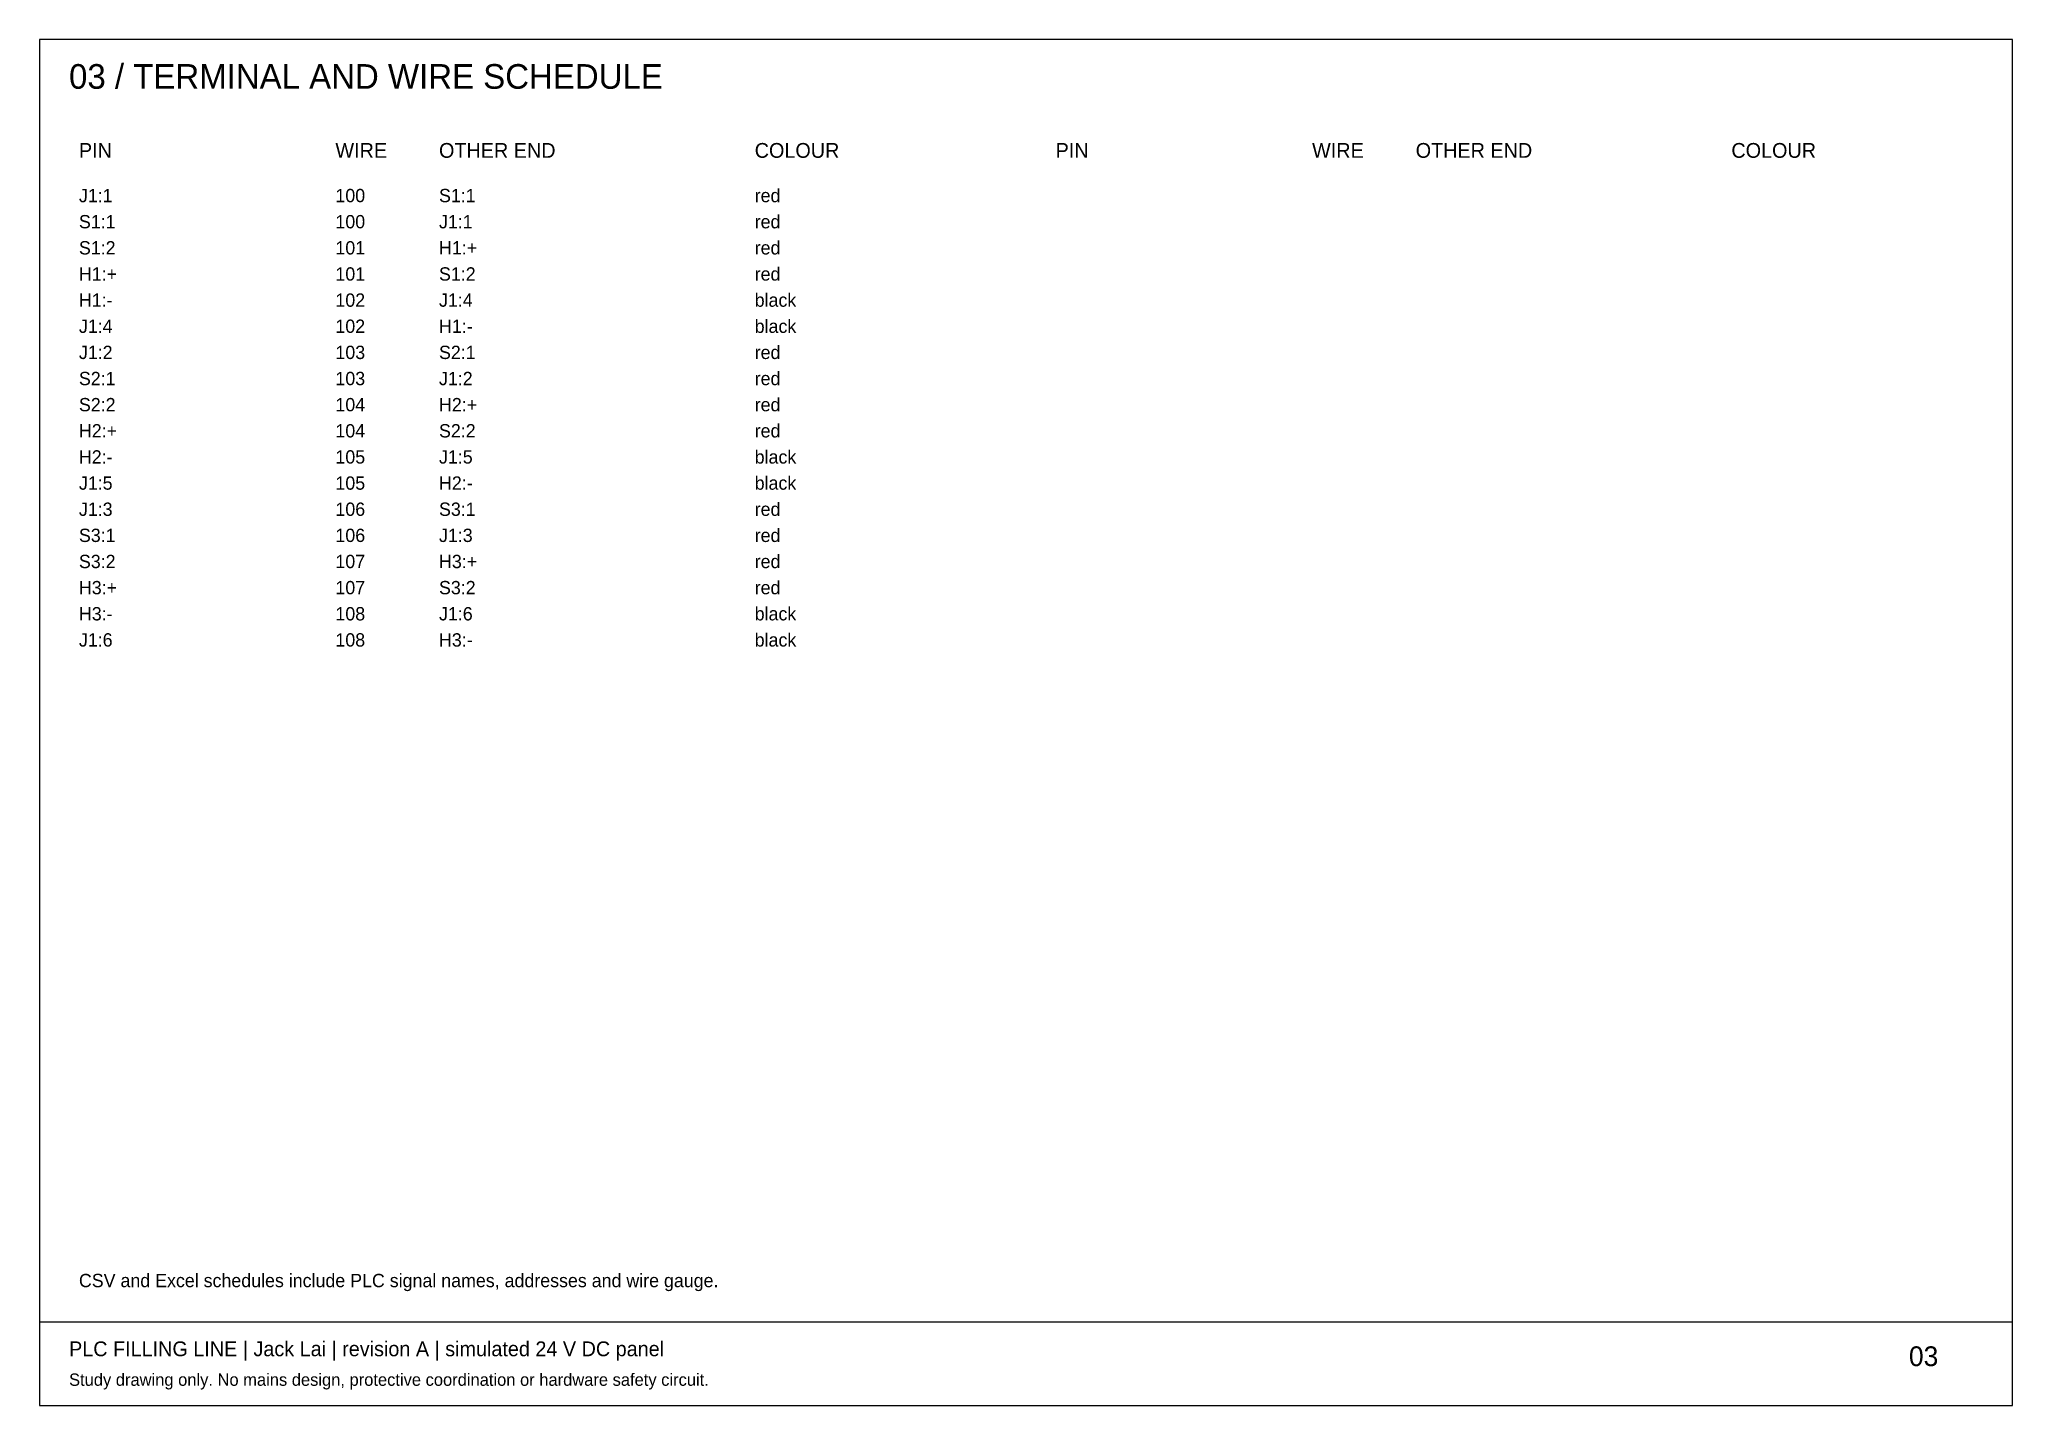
# Paper-space layout 'Terminals' of a CAD drawing. Header units: millimetres. Extents: x 10 to 410, y 10 to 287.
import ezdxf

# ---------------------------------------------------------------- set-up
doc = ezdxf.new("R2010")
doc.units = ezdxf.units.MM

psp = doc.layouts.new('Terminals')

# ---------------------------------------------------------------- linework, layer by layer
psp.add_line((10, 27), (410, 27))
psp.add_lwpolyline([(10, 10), (410, 10), (410, 287), (10, 287)], close=True)

# ---------------------------------------------------------------- texts
for s, height, p in [('03 / TERMINAL AND WIRE SCHEDULE', 5, (16, 277)), ('PIN', 3, (18, 263)), ('WIRE', 3, (70, 263)), ('OTHER END', 3, (91, 263)), ('COLOUR', 3, (155, 263)), ('PIN', 3, (216, 263)), ('WIRE', 3, (268, 263)), ('OTHER END', 3, (289, 263)), ('COLOUR', 3, (353, 263)), ('J1:1', 2.7, (18, 254)), ('100', 2.7, (70, 254)), ('S1:1', 2.7, (91, 254)), ('red', 2.7, (155, 254)), ('S1:1', 2.7, (18, 248.7)), ('100', 2.7, (70, 248.7)), ('J1:1', 2.7, (91, 248.7)), ('red', 2.7, (155, 248.7)), ('S1:2', 2.7, (18, 243.4)), ('101', 2.7, (70, 243.4)), ('H1:+', 2.7, (91, 243.4)), ('red', 2.7, (155, 243.4)), ('H1:+', 2.7, (18, 238.1)), ('101', 2.7, (70, 238.1)), ('S1:2', 2.7, (91, 238.1)), ('red', 2.7, (155, 238.1)), ('H1:-', 2.7, (18, 232.8)), ('102', 2.7, (70, 232.8)), ('J1:4', 2.7, (91, 232.8)), ('black', 2.7, (155, 232.8)), ('J1:4', 2.7, (18, 227.5)), ('102', 2.7, (70, 227.5)), ('H1:-', 2.7, (91, 227.5)), ('black', 2.7, (155, 227.5)), ('J1:2', 2.7, (18, 222.2)), ('103', 2.7, (70, 222.2)), ('S2:1', 2.7, (91, 222.2)), ('red', 2.7, (155, 222.2)), ('S2:1', 2.7, (18, 216.9)), ('103', 2.7, (70, 216.9)), ('J1:2', 2.7, (91, 216.9)), ('red', 2.7, (155, 216.9)), ('S2:2', 2.7, (18, 211.6)), ('104', 2.7, (70, 211.6)), ('H2:+', 2.7, (91, 211.6)), ('red', 2.7, (155, 211.6)), ('H2:+', 2.7, (18, 206.3)), ('104', 2.7, (70, 206.3)), ('S2:2', 2.7, (91, 206.3)), ('red', 2.7, (155, 206.3)), ('H2:-', 2.7, (18, 201)), ('105', 2.7, (70, 201)), ('J1:5', 2.7, (91, 201)), ('black', 2.7, (155, 201)), ('J1:5', 2.7, (18, 195.7)), ('105', 2.7, (70, 195.7)), ('H2:-', 2.7, (91, 195.7)), ('black', 2.7, (155, 195.7)), ('J1:3', 2.7, (18, 190.4)), ('106', 2.7, (70, 190.4)), ('S3:1', 2.7, (91, 190.4)), ('red', 2.7, (155, 190.4)), ('S3:1', 2.7, (18, 185.1)), ('106', 2.7, (70, 185.1)), ('J1:3', 2.7, (91, 185.1)), ('red', 2.7, (155, 185.1)), ('S3:2', 2.7, (18, 179.8)), ('107', 2.7, (70, 179.8)), ('H3:+', 2.7, (91, 179.8)), ('red', 2.7, (155, 179.8)), ('H3:+', 2.7, (18, 174.5)), ('107', 2.7, (70, 174.5)), ('S3:2', 2.7, (91, 174.5)), ('red', 2.7, (155, 174.5)), ('black', 2.7, (155, 169.2)), ('H3:-', 2.7, (18, 169.2)), ('108', 2.7, (70, 169.2)), ('J1:6', 2.7, (91, 169.2)), ('J1:6', 2.7, (18, 163.9)), ('108', 2.7, (70, 163.9)), ('H3:-', 2.7, (91, 163.9)), ('black', 2.7, (155, 163.9)), ('CSV and Excel schedules include PLC signal names, addresses and wire gauge.', 2.7, (18, 34)), ('PLC FILLING LINE | Jack Lai | revision A | simulated 24 V DC panel', 3, (16, 20)), ('03', 4, (389, 18)), ('Study drawing only. No mains design, protective coordination or hardware safety circuit.', 2.5, (16, 14))]:
    psp.add_text(s, height=height).set_placement(p)

doc.saveas('drawing.dxf')
